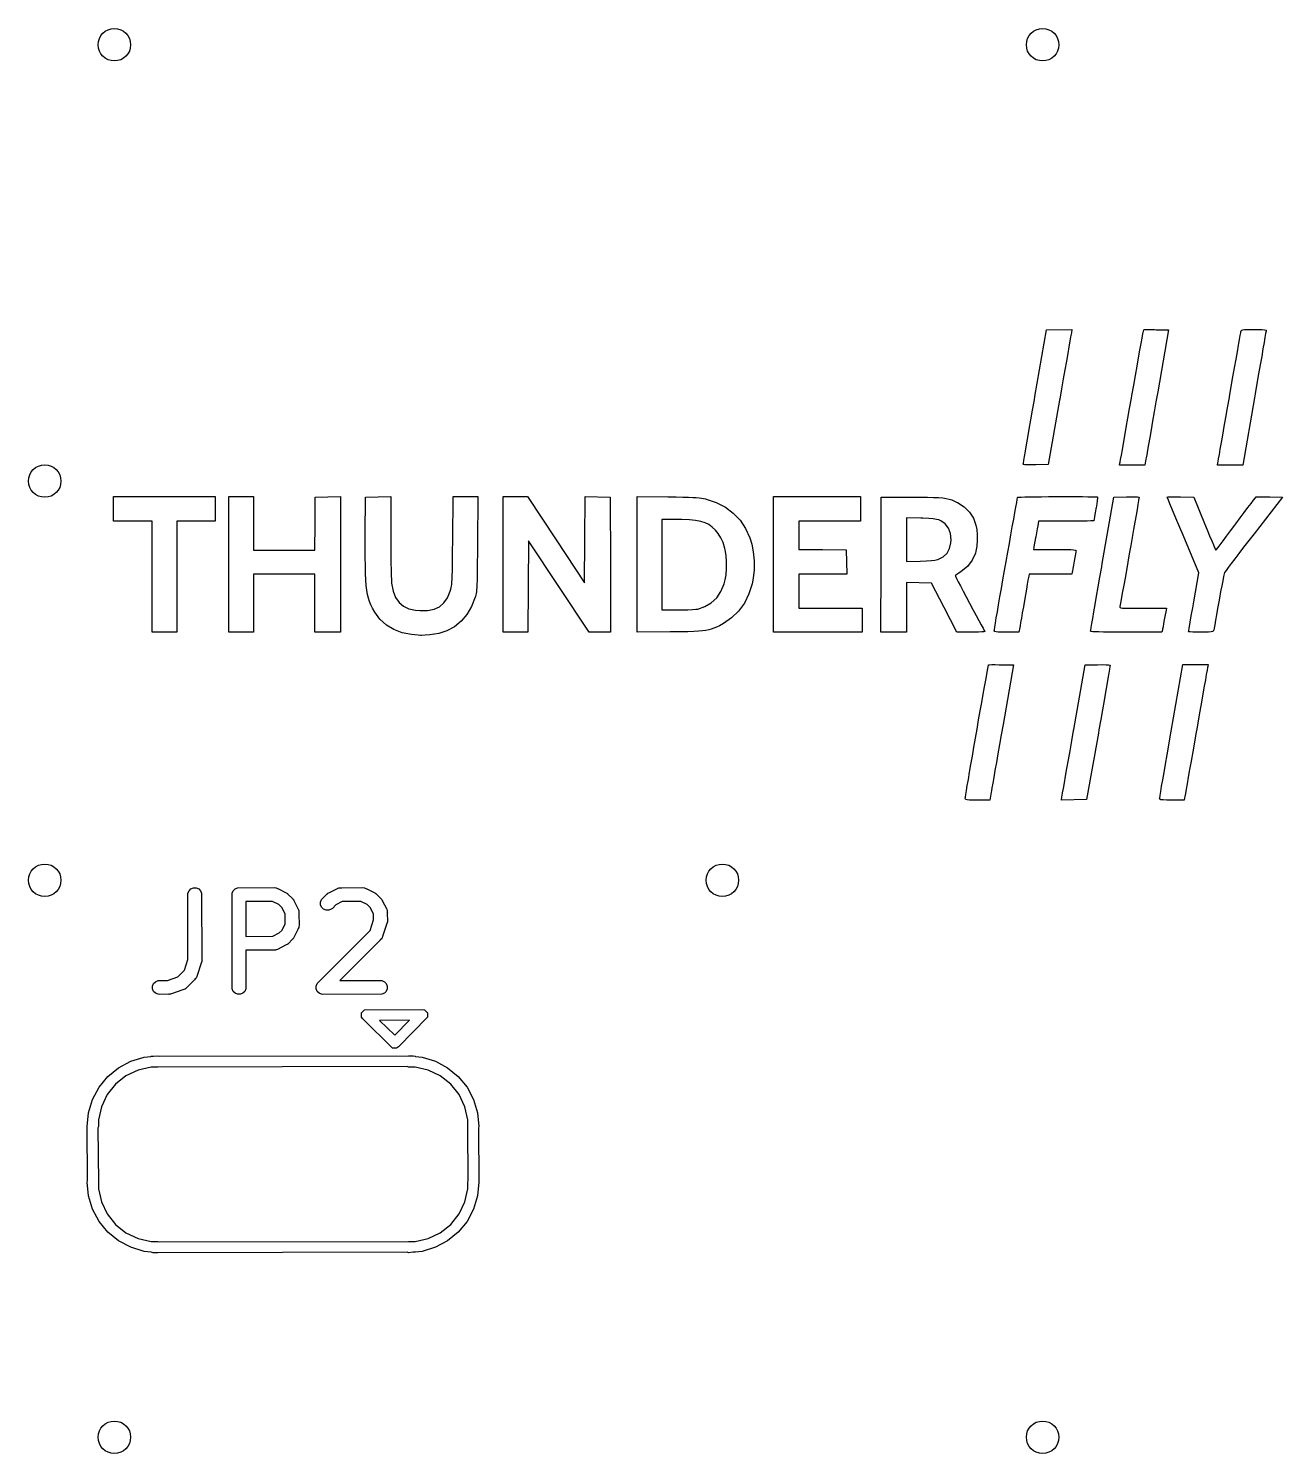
# Model space of a CAD drawing. Extents: x 4.85 to 5.92, y -4.25 to -3.64.
# Drawn here: x 4.852 to 5.384, y -4.247 to -3.643 of the extents above; entities that cross this region are included whole.
import ezdxf

# ---------------------------------------------------------------- set-up
doc = ezdxf.new("R2010")
doc.units = 0
doc.header["$MEASUREMENT"] = 0
doc.layers.add('BLACK', color=7, linetype='CONTINUOUS')

msp = doc.modelspace()

# ---------------------------------------------------------------- linework, layer by layer
at = {"layer": 'BLACK', "linetype": 'CONTINUOUS'}
for p, q in [((5.27887, -3.7986), (5.28384, -3.7704)), ((5.28384, -3.7704), (5.29456, -3.7702)), ((5.29456, -3.7702), (5.29433, -3.77156)), ((5.32465, -3.77208), (5.32488, -3.77089)), ((5.32488, -3.77089), (5.32499, -3.77035)), ((5.32499, -3.77035), (5.325, -3.77032)), ((5.325, -3.77032), (5.32538, -3.77028)), ((5.32538, -3.77028), (5.32636, -3.77026)), ((5.32636, -3.77026), (5.3278, -3.77026)), ((5.3278, -3.77026), (5.32956, -3.77028)), ((5.32956, -3.77028), (5.33035, -3.7703)), ((5.33035, -3.7703), (5.33557, -3.7704)), ((5.33557, -3.7704), (5.33096, -3.79661)), ((5.36627, -3.77103), (5.36636, -3.77071)), ((5.36636, -3.77071), (5.36656, -3.77049)), ((5.36656, -3.77049), (5.36698, -3.77035)), ((5.36698, -3.77035), (5.36773, -3.77027)), ((5.36773, -3.77027), (5.36892, -3.77023)), ((5.36892, -3.77023), (5.37067, -3.77022)), ((5.37067, -3.77022), (5.37169, -3.77022)), ((5.37169, -3.77022), (5.37354, -3.77023)), ((5.37354, -3.77023), (5.37511, -3.77028)), ((5.37511, -3.77028), (5.37626, -3.77036)), ((5.37626, -3.77036), (5.37688, -3.77045)), ((5.37688, -3.77088), (5.37671, -3.77193)), ((5.37688, -3.77045), (5.37694, -3.77049)), ((5.37694, -3.77049), (5.37688, -3.77088)), ((5.29369, -3.77517), (5.29328, -3.77753)), ((5.29401, -3.77336), (5.29369, -3.77517)), ((5.29423, -3.77213), (5.29401, -3.77336)), ((5.29433, -3.77156), (5.29423, -3.77213)), ((5.32341, -3.77897), (5.32391, -3.77618)), ((5.32391, -3.77618), (5.32433, -3.77386)), ((5.32433, -3.77386), (5.32465, -3.77208)), ((5.36473, -3.77962), (5.36523, -3.77683)), ((5.36523, -3.77683), (5.36564, -3.77452)), ((5.36564, -3.77452), (5.36595, -3.77275)), ((5.36595, -3.77275), (5.36616, -3.77157)), ((5.36616, -3.77157), (5.36626, -3.77104)), ((5.36626, -3.77104), (5.36627, -3.77103)), ((5.37605, -3.77578), (5.37559, -3.77848)), ((5.37643, -3.77358), (5.37605, -3.77578)), ((5.37671, -3.77193), (5.37643, -3.77358)), ((5.29278, -3.78037), (5.29221, -3.78362)), ((5.29328, -3.77753), (5.29278, -3.78037)), ((5.32219, -3.78579), (5.32283, -3.78219)), ((5.32283, -3.78219), (5.32341, -3.77897)), ((5.36354, -3.78641), (5.36417, -3.78284)), ((5.36417, -3.78284), (5.36473, -3.77962)), ((5.37504, -3.78162), (5.37443, -3.78515)), ((5.37559, -3.77848), (5.37504, -3.78162)), ((5.29157, -3.78725), (5.29088, -3.79117)), ((5.29221, -3.78362), (5.29157, -3.78725)), ((5.3215, -3.7897), (5.32219, -3.78579)), ((5.36286, -3.7903), (5.36354, -3.78641)), ((5.37376, -3.78901), (5.37304, -3.79316)), ((5.37443, -3.78515), (5.37376, -3.78901)), ((5.29088, -3.79117), (5.29015, -3.79535)), ((5.32, -3.79826), (5.32077, -3.79387)), ((5.32077, -3.79387), (5.3215, -3.7897)), ((5.36138, -3.79878), (5.36213, -3.79444)), ((5.36213, -3.79444), (5.36286, -3.7903)), ((5.37304, -3.79316), (5.37227, -3.79753)), ((5.27785, -3.80441), (5.27862, -3.80004)), ((5.27862, -3.80004), (5.27887, -3.7986)), ((5.28929, -3.80022), (5.28449, -3.82752)), ((5.28938, -3.79971), (5.28929, -3.80022)), ((5.29015, -3.79535), (5.28938, -3.79971)), ((5.31904, -3.80367), (5.31981, -3.79931)), ((5.31981, -3.79931), (5.32, -3.79826)), ((5.3302, -3.80094), (5.32947, -3.80511)), ((5.33096, -3.79661), (5.3302, -3.80094)), ((5.36057, -3.80338), (5.36133, -3.79905)), ((5.36133, -3.79905), (5.36138, -3.79878)), ((5.37198, -3.79923), (5.36699, -3.8277)), ((5.37227, -3.79753), (5.37198, -3.79923)), ((5.27712, -3.80855), (5.27785, -3.80441)), ((5.31831, -3.80783), (5.31904, -3.80367)), ((5.32947, -3.80511), (5.32877, -3.80906)), ((5.35985, -3.80752), (5.36057, -3.80338)), ((5.27583, -3.81597), (5.27645, -3.81243)), ((5.27645, -3.81243), (5.27712, -3.80855)), ((5.31699, -3.8153), (5.31763, -3.81172)), ((5.31763, -3.81172), (5.31831, -3.80783)), ((5.32813, -3.81272), (5.32754, -3.81605)), ((5.32877, -3.80906), (5.32813, -3.81272)), ((5.35854, -3.81498), (5.35917, -3.8114)), ((5.35917, -3.8114), (5.35985, -3.80752)), ((5.27481, -3.82185), (5.27528, -3.81913)), ((5.27528, -3.81913), (5.27583, -3.81597)), ((5.31594, -3.82126), (5.31643, -3.8185)), ((5.31643, -3.8185), (5.31699, -3.8153)), ((5.32703, -3.81897), (5.3266, -3.82141)), ((5.32754, -3.81605), (5.32703, -3.81897)), ((5.35749, -3.82097), (5.35798, -3.81819)), ((5.35798, -3.81819), (5.35854, -3.81498)), ((5.27414, -3.82576), (5.27442, -3.82408)), ((5.27442, -3.82408), (5.27481, -3.82185)), ((5.31501, -3.82641), (5.31522, -3.82528)), ((5.31522, -3.82528), (5.31553, -3.82354)), ((5.31553, -3.82354), (5.31594, -3.82126)), ((5.32593, -3.82526), (5.32552, -3.8277)), ((5.32604, -3.82465), (5.32593, -3.82526)), ((5.32627, -3.82333), (5.32604, -3.82465)), ((5.3266, -3.82141), (5.32627, -3.82333)), ((5.35656, -3.8262), (5.35677, -3.82503)), ((5.35677, -3.82503), (5.35708, -3.82327)), ((5.35708, -3.82327), (5.35749, -3.82097)), ((5.2739, -3.82726), (5.27396, -3.82684)), ((5.27403, -3.82743), (5.2739, -3.82726)), ((5.27396, -3.82684), (5.27414, -3.82576)), ((5.27454, -3.82756), (5.27403, -3.82743)), ((5.27551, -3.82763), (5.27454, -3.82756)), ((5.27703, -3.82765), (5.27551, -3.82763)), ((5.27919, -3.82762), (5.27703, -3.82765)), ((5.28449, -3.82752), (5.27919, -3.82762)), ((5.31472, -3.8277), (5.31492, -3.82689)), ((5.32552, -3.8277), (5.31472, -3.8277)), ((5.31492, -3.82689), (5.31501, -3.82641)), ((5.35626, -3.8277), (5.35646, -3.82671)), ((5.36699, -3.8277), (5.35626, -3.8277)), ((5.35646, -3.82671), (5.35656, -3.8262)), ((4.88813, -3.85156), (4.88813, -3.84108)), ((4.88813, -3.84108), (4.93115, -3.84108)), ((4.93115, -3.84108), (4.93115, -3.85156)), ((4.93694, -3.89856), (4.93694, -3.84108)), ((4.93694, -3.84108), (4.94742, -3.84108)), ((4.94742, -3.84108), (4.94742, -3.86385)), ((4.97354, -3.85256), (4.97363, -3.84126)), ((4.97363, -3.84126), (4.97896, -3.84116)), ((4.97896, -3.84116), (4.9843, -3.84106)), ((4.9843, -3.84106), (4.9843, -3.89856)), ((4.99486, -3.85735), (4.99496, -3.84126)), ((4.99496, -3.84126), (5.00029, -3.84116)), ((5.00029, -3.84116), (5.00563, -3.84106)), ((5.00563, -3.84106), (5.00563, -3.85803)), ((5.03193, -3.85943), (5.03208, -3.84108)), ((5.03208, -3.84108), (5.04254, -3.84108)), ((5.04254, -3.84108), (5.04242, -3.86105)), ((5.05335, -3.89856), (5.05335, -3.84108)), ((5.05335, -3.84108), (5.0585, -3.84108)), ((5.0585, -3.84108), (5.06365, -3.84108)), ((5.06365, -3.84108), (5.07576, -3.85939)), ((5.08797, -3.85938), (5.08806, -3.84106)), ((5.08806, -3.84106), (5.09872, -3.84126)), ((5.09872, -3.84126), (5.09881, -3.86991)), ((5.11011, -3.88916), (5.11011, -3.84099)), ((5.11011, -3.84099), (5.12322, -3.84118)), ((5.12322, -3.84118), (5.12671, -3.84123)), ((5.12671, -3.84123), (5.12958, -3.84128)), ((5.12958, -3.84128), (5.13189, -3.84134)), ((5.13189, -3.84134), (5.13375, -3.8414)), ((5.13375, -3.8414), (5.13523, -3.84149)), ((5.13523, -3.84149), (5.13642, -3.84159)), ((5.13642, -3.84159), (5.13742, -3.84172)), ((5.13742, -3.84172), (5.13831, -3.84188)), ((5.13831, -3.84188), (5.13917, -3.84208)), ((5.13917, -3.84208), (5.13939, -3.84214)), ((5.13939, -3.84214), (5.14371, -3.84357)), ((5.16796, -3.89856), (5.16796, -3.84108)), ((5.16796, -3.84108), (5.20483, -3.84108)), ((5.20483, -3.84108), (5.20483, -3.85156)), ((5.2136, -3.86864), (5.21369, -3.84126)), ((5.21369, -3.84126), (5.22634, -3.84129)), ((5.22634, -3.84129), (5.23013, -3.8413)), ((5.23013, -3.8413), (5.23328, -3.84134)), ((5.23328, -3.84134), (5.23588, -3.8414)), ((5.23588, -3.8414), (5.23801, -3.84151)), ((5.23801, -3.84151), (5.23977, -3.84166)), ((5.23977, -3.84166), (5.24123, -3.84187)), ((5.24123, -3.84187), (5.24248, -3.84215)), ((5.24248, -3.84215), (5.24361, -3.84251)), ((5.24361, -3.84251), (5.2447, -3.84296)), ((5.2447, -3.84296), (5.24584, -3.84351)), ((5.24584, -3.84351), (5.24596, -3.84356)), ((5.27114, -3.8436), (5.27139, -3.84224)), ((5.27139, -3.84224), (5.27154, -3.8415)), ((5.27154, -3.8415), (5.27158, -3.84137)), ((5.27158, -3.84137), (5.27196, -3.84132)), ((5.27196, -3.84132), (5.27298, -3.84127)), ((5.27298, -3.84127), (5.27455, -3.84122)), ((5.27455, -3.84122), (5.27657, -3.84118)), ((5.27657, -3.84118), (5.27898, -3.84115)), ((5.27898, -3.84115), (5.28167, -3.84112)), ((5.28167, -3.84112), (5.28456, -3.8411)), ((5.28456, -3.8411), (5.28757, -3.84109)), ((5.28757, -3.84109), (5.2906, -3.84108)), ((5.2906, -3.84108), (5.29357, -3.84108)), ((5.29357, -3.84108), (5.2964, -3.84108)), ((5.2964, -3.84108), (5.29899, -3.8411)), ((5.29899, -3.8411), (5.30126, -3.84112)), ((5.30126, -3.84112), (5.30311, -3.84115)), ((5.30311, -3.84115), (5.30448, -3.84119)), ((5.30448, -3.84119), (5.30526, -3.84124)), ((5.30531, -3.84266), (5.30511, -3.84408)), ((5.30526, -3.84124), (5.30541, -3.84127)), ((5.30542, -3.84168), (5.30531, -3.84266)), ((5.30541, -3.84127), (5.30542, -3.84168)), ((5.30744, -3.86946), (5.3124, -3.84126)), ((5.3124, -3.84126), (5.31773, -3.84116)), ((5.31773, -3.84116), (5.3196, -3.84114)), ((5.3196, -3.84114), (5.32118, -3.84115)), ((5.32118, -3.84115), (5.32235, -3.84119)), ((5.32235, -3.84119), (5.32298, -3.84125)), ((5.32282, -3.84275), (5.32254, -3.84437)), ((5.32299, -3.8417), (5.32282, -3.84275)), ((5.32298, -3.84125), (5.32305, -3.84129)), ((5.32305, -3.84129), (5.32299, -3.8417)), ((5.33498, -3.84126), (5.33532, -3.8412)), ((5.33513, -3.84164), (5.33498, -3.84126)), ((5.33498, -3.84126), (5.33498, -3.84126)), ((5.33552, -3.84262), (5.33513, -3.84164)), ((5.33532, -3.8412), (5.33627, -3.84116)), ((5.33614, -3.84413), (5.33552, -3.84262)), ((5.33627, -3.84116), (5.33769, -3.84114)), ((5.33769, -3.84114), (5.33946, -3.84114)), ((5.33946, -3.84114), (5.34063, -3.84116)), ((5.34063, -3.84116), (5.34628, -3.84126)), ((5.34628, -3.84126), (5.35084, -3.85255)), ((5.37056, -3.84396), (5.37162, -3.84258)), ((5.37162, -3.84258), (5.37237, -3.84165)), ((5.38387, -3.84126), (5.37183, -3.8568)), ((5.37237, -3.84165), (5.37274, -3.84122)), ((5.37274, -3.84122), (5.37277, -3.84121)), ((5.37277, -3.84121), (5.37325, -3.84116)), ((5.37325, -3.84116), (5.37432, -3.84113)), ((5.37432, -3.84113), (5.37583, -3.84113)), ((5.37583, -3.84113), (5.37766, -3.84114)), ((5.37766, -3.84114), (5.37851, -3.84116)), ((5.37851, -3.84116), (5.38387, -3.84126)), ((5.14371, -3.84357), (5.14756, -3.84555)), ((5.14756, -3.84555), (5.15094, -3.84806)), ((5.15094, -3.84806), (5.15381, -3.85107)), ((5.24596, -3.84356), (5.24882, -3.84538)), ((5.24882, -3.84538), (5.2511, -3.84762)), ((5.2511, -3.84762), (5.2528, -3.85029)), ((5.26985, -3.85069), (5.27035, -3.84789)), ((5.27035, -3.84789), (5.27078, -3.84551)), ((5.27078, -3.84551), (5.27114, -3.8436)), ((5.30417, -3.84954), (5.30398, -3.85066)), ((5.30443, -3.84802), (5.30417, -3.84954)), ((5.30475, -3.84624), (5.30443, -3.84802)), ((5.30483, -3.84579), (5.30475, -3.84624)), ((5.30511, -3.84408), (5.30483, -3.84579)), ((5.32174, -3.849), (5.32124, -3.85188)), ((5.32218, -3.84648), (5.32174, -3.849)), ((5.32254, -3.84437), (5.32218, -3.84648)), ((5.33696, -3.84611), (5.33614, -3.84413)), ((5.33795, -3.84849), (5.33696, -3.84611)), ((5.33909, -3.85121), (5.33795, -3.84849)), ((5.36593, -3.85009), (5.36767, -3.84777)), ((5.36767, -3.84777), (5.36922, -3.84571)), ((5.36922, -3.84571), (5.37056, -3.84396)), ((4.9044, -3.85156), (4.88813, -3.85156)), ((4.9044, -3.89856), (4.9044, -3.85156)), ((4.93115, -3.85156), (4.91488, -3.85156)), ((4.91488, -3.85156), (4.91488, -3.89856)), ((4.97344, -3.86385), (4.97354, -3.85256)), ((5.12755, -3.85084), (5.12059, -3.85084)), ((5.12059, -3.85084), (5.12059, -3.88916)), ((5.12909, -3.85085), (5.12755, -3.85084)), ((5.13229, -3.85095), (5.12909, -3.85085)), ((5.13493, -3.85118), (5.13229, -3.85095)), ((5.13711, -3.85157), (5.13493, -3.85118)), ((5.13894, -3.85215), (5.13711, -3.85157)), ((5.14052, -3.85296), (5.13894, -3.85215)), ((5.14195, -3.85402), (5.14052, -3.85296)), ((5.14335, -3.85537), (5.14195, -3.85402)), ((5.14454, -3.85674), (5.14335, -3.85537)), ((5.15381, -3.85107), (5.15616, -3.85456)), ((5.15616, -3.85456), (5.15795, -3.85852)), ((5.20483, -3.85156), (5.1788, -3.85156)), ((5.1788, -3.85156), (5.1788, -3.86348)), ((5.23041, -3.85021), (5.22435, -3.85002)), ((5.22435, -3.85002), (5.22435, -3.86864)), ((5.23135, -3.85024), (5.23041, -3.85021)), ((5.23383, -3.85035), (5.23135, -3.85024)), ((5.23572, -3.85051), (5.23383, -3.85035)), ((5.2371, -3.85072), (5.23572, -3.85051)), ((5.23809, -3.85099), (5.2371, -3.85072)), ((5.23892, -3.85135), (5.23809, -3.85099)), ((5.24082, -3.85265), (5.23892, -3.85135)), ((5.24219, -3.85443), (5.24082, -3.85265)), ((5.24301, -3.85668), (5.24219, -3.85443)), ((5.2528, -3.85029), (5.25386, -3.85313)), ((5.25386, -3.85313), (5.25419, -3.85502)), ((5.25419, -3.85502), (5.25436, -3.85731)), ((5.26867, -3.85726), (5.26928, -3.85383)), ((5.26928, -3.85383), (5.26985, -3.85069)), ((5.27983, -3.85472), (5.27952, -3.85639)), ((5.28007, -3.85346), (5.27983, -3.85472)), ((5.28044, -3.85156), (5.28007, -3.85346)), ((5.29217, -3.85156), (5.28044, -3.85156)), ((5.29394, -3.85156), (5.29217, -3.85156)), ((5.29662, -3.85154), (5.29394, -3.85156)), ((5.29901, -3.85151), (5.29662, -3.85154)), ((5.30102, -3.85147), (5.29901, -3.85151)), ((5.30256, -3.85142), (5.30102, -3.85147)), ((5.30355, -3.85136), (5.30256, -3.85142)), ((5.30389, -3.85129), (5.30355, -3.85136)), ((5.3039, -3.85125), (5.30389, -3.85129)), ((5.30398, -3.85066), (5.3039, -3.85125)), ((5.32069, -3.85503), (5.3201, -3.85838)), ((5.32124, -3.85188), (5.32069, -3.85503)), ((5.34034, -3.8542), (5.33909, -3.85121)), ((5.34168, -3.8574), (5.34034, -3.8542)), ((5.35084, -3.85255), (5.35193, -3.85522)), ((5.35193, -3.85522), (5.35294, -3.85767)), ((5.36017, -3.85786), (5.36184, -3.8556)), ((5.36184, -3.8556), (5.36367, -3.85315)), ((5.36367, -3.85315), (5.36408, -3.85259)), ((5.36408, -3.85259), (5.36593, -3.85009)), ((4.99483, -3.86245), (4.99486, -3.85749)), ((4.99486, -3.85749), (4.99486, -3.85735)), ((5.00563, -3.85803), (5.00564, -3.86211)), ((5.03189, -3.86414), (5.03193, -3.86008)), ((5.03193, -3.86008), (5.03193, -3.85943)), ((5.04242, -3.86105), (5.04239, -3.86536)), ((5.06401, -3.85978), (5.06392, -3.87917)), ((5.07694, -3.87917), (5.06401, -3.85978)), ((5.07576, -3.85939), (5.08788, -3.8777)), ((5.08788, -3.8777), (5.08797, -3.85938)), ((5.14571, -3.85852), (5.14454, -3.85674)), ((5.14662, -3.86053), (5.14571, -3.85852)), ((5.14737, -3.86304), (5.14662, -3.86053)), ((5.15795, -3.85852), (5.15878, -3.86119)), ((5.15878, -3.86119), (5.15943, -3.86455)), ((5.24269, -3.86309), (5.24322, -3.86069)), ((5.24328, -3.85937), (5.24301, -3.85668)), ((5.24322, -3.86069), (5.24328, -3.85937)), ((5.25435, -3.85976), (5.25418, -3.86213)), ((5.25436, -3.85731), (5.25435, -3.85976)), ((5.26735, -3.8647), (5.26802, -3.8609)), ((5.26802, -3.8609), (5.26867, -3.85726)), ((5.27861, -3.86151), (5.27843, -3.86246)), ((5.27885, -3.86016), (5.27861, -3.86151)), ((5.27913, -3.85861), (5.27885, -3.86016)), ((5.27921, -3.85815), (5.27913, -3.85861)), ((5.27952, -3.85639), (5.27921, -3.85815)), ((5.3201, -3.85838), (5.31949, -3.86186)), ((5.34837, -3.87334), (5.34168, -3.8574)), ((5.35294, -3.85767), (5.35383, -3.85982)), ((5.35383, -3.85982), (5.35457, -3.86158)), ((5.35457, -3.86158), (5.35514, -3.86289)), ((5.35647, -3.86275), (5.35743, -3.86149)), ((5.35743, -3.86149), (5.35868, -3.85984)), ((5.35868, -3.85984), (5.36017, -3.85786)), ((5.36955, -3.85976), (5.36739, -3.86256)), ((5.37183, -3.8568), (5.36955, -3.85976)), ((4.94742, -3.86385), (4.97344, -3.86385)), ((4.99484, -3.86676), (4.99483, -3.86245)), ((4.99488, -3.87048), (4.99484, -3.86676)), ((5.00564, -3.86211), (5.00566, -3.86587)), ((5.00566, -3.86587), (5.0057, -3.86925)), ((5.03182, -3.8704), (5.03186, -3.86756)), ((5.03186, -3.86756), (5.03189, -3.86414)), ((5.04239, -3.86536), (5.04236, -3.86902)), ((5.14751, -3.86366), (5.14737, -3.86304)), ((5.14787, -3.86604), (5.14751, -3.86366)), ((5.14805, -3.86877), (5.14787, -3.86604)), ((5.15943, -3.86455), (5.15975, -3.86827)), ((5.1788, -3.86348), (5.18883, -3.86358)), ((5.18883, -3.86358), (5.19887, -3.86367)), ((5.19887, -3.86367), (5.19907, -3.87398)), ((5.23751, -3.86776), (5.23771, -3.86769)), ((5.23771, -3.86769), (5.23996, -3.86656)), ((5.23996, -3.86656), (5.24161, -3.86503)), ((5.24161, -3.86503), (5.24269, -3.86309)), ((5.25361, -3.86501), (5.25222, -3.86805)), ((5.25385, -3.86416), (5.25361, -3.86501)), ((5.25418, -3.86213), (5.25385, -3.86416)), ((5.26666, -3.86858), (5.26735, -3.8647)), ((5.27839, -3.86268), (5.27821, -3.86349)), ((5.27821, -3.86349), (5.28725, -3.86349)), ((5.27843, -3.86246), (5.27839, -3.86268)), ((5.28725, -3.86349), (5.29018, -3.8635)), ((5.29018, -3.8635), (5.29245, -3.86353)), ((5.29245, -3.86353), (5.29413, -3.86357)), ((5.29413, -3.86357), (5.29528, -3.86365)), ((5.29528, -3.86365), (5.29597, -3.86375)), ((5.29583, -3.86688), (5.29555, -3.86849)), ((5.29607, -3.86548), (5.29583, -3.86688)), ((5.29597, -3.86375), (5.29627, -3.86388)), ((5.29624, -3.86444), (5.29607, -3.86548)), ((5.2963, -3.86394), (5.29624, -3.86444)), ((5.29627, -3.86388), (5.2963, -3.86394)), ((5.31887, -3.8654), (5.31825, -3.86892)), ((5.31949, -3.86186), (5.31887, -3.8654)), ((5.35514, -3.86289), (5.35549, -3.86366)), ((5.35549, -3.86366), (5.35559, -3.86383)), ((5.35559, -3.86383), (5.35584, -3.86355)), ((5.35584, -3.86355), (5.35647, -3.86275)), ((5.36361, -3.86749), (5.36208, -3.86951)), ((5.3654, -3.86516), (5.36361, -3.86749)), ((5.36739, -3.86256), (5.3654, -3.86516)), ((4.99496, -3.87367), (4.99488, -3.87048)), ((4.99509, -3.87641), (4.99496, -3.87367)), ((5.0057, -3.86925), (5.00576, -3.87218)), ((5.00576, -3.87218), (5.00583, -3.8746)), ((5.03172, -3.8746), (5.03178, -3.87272)), ((5.03178, -3.87272), (5.03182, -3.8704)), ((5.04233, -3.87207), (5.0423, -3.8746)), ((5.04236, -3.86902), (5.04233, -3.87207)), ((5.09881, -3.86991), (5.09891, -3.89856)), ((5.14788, -3.87424), (5.14805, -3.87159)), ((5.14805, -3.87159), (5.14805, -3.86877)), ((5.15974, -3.87207), (5.15941, -3.8757)), ((5.15975, -3.86827), (5.15974, -3.87207)), ((5.2135, -3.89856), (5.2136, -3.86991)), ((5.2136, -3.86991), (5.2136, -3.86864)), ((5.22435, -3.86864), (5.23023, -3.86847)), ((5.23023, -3.86847), (5.23289, -3.86836)), ((5.23289, -3.86836), (5.23493, -3.86821)), ((5.23493, -3.86821), (5.23644, -3.86802)), ((5.23644, -3.86802), (5.23751, -3.86776)), ((5.24659, -3.87359), (5.24571, -3.87413)), ((5.24765, -3.8729), (5.24659, -3.87359)), ((5.25023, -3.87068), (5.24765, -3.8729)), ((5.25222, -3.86805), (5.25023, -3.87068)), ((5.2653, -3.87632), (5.26598, -3.87247)), ((5.26598, -3.87247), (5.26666, -3.86858)), ((5.29466, -3.87316), (5.29448, -3.87398)), ((5.29474, -3.87277), (5.29466, -3.87316)), ((5.29497, -3.8716), (5.29474, -3.87277)), ((5.29525, -3.87012), (5.29497, -3.8716)), ((5.29555, -3.86849), (5.29525, -3.87012)), ((5.30641, -3.87527), (5.30718, -3.8709)), ((5.30718, -3.8709), (5.30744, -3.86946)), ((5.31765, -3.87235), (5.31707, -3.87561)), ((5.31825, -3.86892), (5.31765, -3.87235)), ((5.3462, -3.88573), (5.34837, -3.87334)), ((5.35931, -3.87325), (5.35914, -3.87382)), ((5.35942, -3.87309), (5.35931, -3.87325)), ((5.35994, -3.87236), (5.35942, -3.87309)), ((5.36084, -3.87115), (5.35994, -3.87236)), ((5.36208, -3.86951), (5.36084, -3.87115)), ((4.97345, -3.87398), (4.94742, -3.87398)), ((4.94742, -3.87398), (4.94742, -3.89856)), ((4.97345, -3.89856), (4.97345, -3.87398)), ((4.99528, -3.87876), (4.99509, -3.87641)), ((4.99552, -3.88078), (4.99528, -3.87876)), ((5.00583, -3.8746), (5.00591, -3.87644)), ((5.00591, -3.87644), (5.00599, -3.87764)), ((5.00599, -3.87764), (5.00602, -3.87781)), ((5.00602, -3.87781), (5.00669, -3.88114)), ((5.03109, -3.8803), (5.03124, -3.87968)), ((5.03124, -3.87968), (5.03138, -3.87902)), ((5.03138, -3.87902), (5.03149, -3.87825)), ((5.03149, -3.87825), (5.03158, -3.8773)), ((5.03158, -3.8773), (5.03166, -3.87611)), ((5.03166, -3.87611), (5.03172, -3.8746)), ((5.04215, -3.87964), (5.04208, -3.88068)), ((5.04221, -3.87832), (5.04215, -3.87964)), ((5.04226, -3.87666), (5.04221, -3.87832)), ((5.0423, -3.8746), (5.04226, -3.87666)), ((5.06392, -3.87917), (5.06383, -3.89856)), ((5.08986, -3.89856), (5.07694, -3.87917)), ((5.14572, -3.88129), (5.14707, -3.87809)), ((5.14707, -3.87809), (5.14752, -3.87644)), ((5.14752, -3.87644), (5.14788, -3.87424)), ((5.15896, -3.87812), (5.15759, -3.88236)), ((5.15941, -3.8757), (5.15896, -3.87812)), ((5.19907, -3.87398), (5.1788, -3.87398)), ((5.1788, -3.87398), (5.1788, -3.88844)), ((5.23497, -3.87777), (5.22435, -3.87757)), ((5.22435, -3.87757), (5.22435, -3.89856)), ((5.24036, -3.88817), (5.23497, -3.87777)), ((5.24512, -3.87449), (5.24501, -3.87456)), ((5.24501, -3.87456), (5.24515, -3.87489)), ((5.24571, -3.87413), (5.24512, -3.87449)), ((5.24515, -3.87489), (5.24559, -3.87578)), ((5.24559, -3.87578), (5.2463, -3.87717)), ((5.2463, -3.87717), (5.24725, -3.87898)), ((5.24725, -3.87898), (5.24839, -3.88114)), ((5.26465, -3.88006), (5.2653, -3.87632)), ((5.27563, -3.87821), (5.27526, -3.8803)), ((5.27592, -3.87653), (5.27563, -3.87821)), ((5.27614, -3.87535), (5.27592, -3.87653)), ((5.27624, -3.87479), (5.27614, -3.87535)), ((5.27643, -3.87398), (5.27624, -3.87479)), ((5.29448, -3.87398), (5.27643, -3.87398)), ((5.30501, -3.88329), (5.30569, -3.87941)), ((5.30569, -3.87941), (5.30641, -3.87527)), ((5.31653, -3.87864), (5.31605, -3.88136)), ((5.31707, -3.87561), (5.31653, -3.87864)), ((5.35808, -3.87888), (5.35761, -3.88137)), ((5.3585, -3.87673), (5.35808, -3.87888)), ((5.35886, -3.87501), (5.3585, -3.87673)), ((5.35914, -3.87382), (5.35886, -3.87501)), ((4.99583, -3.88254), (4.99552, -3.88078)), ((4.99622, -3.88411), (4.99583, -3.88254)), ((4.99668, -3.88556), (4.99622, -3.88411)), ((4.99723, -3.88694), (4.99668, -3.88556)), ((5.00669, -3.88114), (5.00772, -3.88386)), ((5.00772, -3.88386), (5.00915, -3.886)), ((5.0282, -3.88615), (5.02969, -3.88396)), ((5.02969, -3.88396), (5.03083, -3.88117)), ((5.03083, -3.88117), (5.03109, -3.8803)), ((5.04147, -3.88373), (5.03995, -3.88767)), ((5.04157, -3.88338), (5.04147, -3.88373)), ((5.04173, -3.8828), (5.04157, -3.88338)), ((5.04187, -3.88219), (5.04173, -3.8828)), ((5.04198, -3.88151), (5.04187, -3.88219)), ((5.04208, -3.88068), (5.04198, -3.88151)), ((5.14162, -3.88615), (5.14389, -3.88399)), ((5.14389, -3.88399), (5.14572, -3.88129)), ((5.15759, -3.88236), (5.15566, -3.8862)), ((5.24839, -3.88114), (5.24969, -3.88358)), ((5.24969, -3.88358), (5.25112, -3.88623)), ((5.26345, -3.88693), (5.26403, -3.88362)), ((5.26403, -3.88362), (5.26465, -3.88006)), ((5.27442, -3.88518), (5.27396, -3.88784)), ((5.27485, -3.88268), (5.27442, -3.88518)), ((5.27526, -3.8803), (5.27485, -3.88268)), ((5.30439, -3.88683), (5.30501, -3.88329)), ((5.31529, -3.88558), (5.31505, -3.88693)), ((5.31563, -3.88369), (5.31529, -3.88558)), ((5.31605, -3.88136), (5.31563, -3.88369)), ((5.34577, -3.88818), (5.3462, -3.88573)), ((5.35683, -3.88573), (5.35634, -3.88855)), ((5.35711, -3.88412), (5.35683, -3.88573)), ((5.35761, -3.88137), (5.35711, -3.88412)), ((4.99787, -3.88833), (4.99723, -3.88694)), ((4.99883, -3.89008), (4.99787, -3.88833)), ((5.00107, -3.89305), (4.99883, -3.89008)), ((5.00915, -3.886), (5.01101, -3.88759)), ((5.01101, -3.88759), (5.01333, -3.88868)), ((5.01333, -3.88868), (5.01616, -3.8893)), ((5.01616, -3.8893), (5.01796, -3.88945)), ((5.01796, -3.88945), (5.02126, -3.88938)), ((5.02126, -3.88938), (5.02403, -3.88882)), ((5.02403, -3.88882), (5.02633, -3.88776)), ((5.02633, -3.88776), (5.0282, -3.88615)), ((5.03797, -3.89109), (5.03554, -3.89397)), ((5.03995, -3.88767), (5.03797, -3.89109)), ((5.11011, -3.89861), (5.11011, -3.88916)), ((5.12059, -3.88916), (5.12726, -3.88916)), ((5.12726, -3.88916), (5.12954, -3.88914)), ((5.12954, -3.88914), (5.13171, -3.88908)), ((5.13171, -3.88908), (5.13361, -3.88898)), ((5.13361, -3.88898), (5.13508, -3.88887)), ((5.13508, -3.88887), (5.13585, -3.88875)), ((5.13585, -3.88875), (5.13893, -3.88775)), ((5.13893, -3.88775), (5.14162, -3.88615)), ((5.15319, -3.8896), (5.15023, -3.89252)), ((5.15566, -3.8862), (5.15319, -3.8896)), ((5.1788, -3.88844), (5.20555, -3.88844)), ((5.20555, -3.88844), (5.20555, -3.89856)), ((5.24575, -3.89856), (5.24036, -3.88817)), ((5.25112, -3.88623), (5.25116, -3.88631)), ((5.25116, -3.88631), (5.25259, -3.88898)), ((5.25259, -3.88898), (5.25392, -3.89145)), ((5.25392, -3.89145), (5.2551, -3.89365)), ((5.26248, -3.89256), (5.26293, -3.88993)), ((5.26293, -3.88993), (5.26345, -3.88693)), ((5.27352, -3.89036), (5.27313, -3.89262)), ((5.27396, -3.88784), (5.27352, -3.89036)), ((5.30337, -3.89271), (5.30384, -3.88999)), ((5.30384, -3.88999), (5.30439, -3.88683)), ((5.31488, -3.88781), (5.31486, -3.88799)), ((5.31486, -3.88799), (5.31499, -3.88814)), ((5.3149, -3.88768), (5.31488, -3.88781)), ((5.31505, -3.88693), (5.3149, -3.88768)), ((5.31499, -3.88814), (5.31534, -3.88825)), ((5.31534, -3.88825), (5.31599, -3.88833)), ((5.31599, -3.88833), (5.31701, -3.88838)), ((5.31701, -3.88838), (5.31849, -3.88841)), ((5.31849, -3.88841), (5.3205, -3.88843)), ((5.3205, -3.88843), (5.32312, -3.88844)), ((5.32312, -3.88844), (5.32466, -3.88844)), ((5.32466, -3.88844), (5.33464, -3.88844)), ((5.3341, -3.89118), (5.33383, -3.89267)), ((5.33432, -3.88997), (5.3341, -3.89118)), ((5.33446, -3.88925), (5.33432, -3.88997)), ((5.33464, -3.88844), (5.33446, -3.88925)), ((5.34487, -3.89331), (5.34529, -3.89089)), ((5.34529, -3.89089), (5.34577, -3.88818)), ((5.35588, -3.89117), (5.35547, -3.89348)), ((5.35634, -3.88855), (5.35588, -3.89117)), ((5.00379, -3.89553), (5.00107, -3.89305)), ((5.00697, -3.89746), (5.00379, -3.89553)), ((5.01056, -3.89884), (5.00697, -3.89746)), ((5.03269, -3.89629), (5.02943, -3.89803)), ((5.03554, -3.89397), (5.03269, -3.89629)), ((5.1393, -3.89788), (5.13789, -3.89807)), ((5.1405, -3.89764), (5.1393, -3.89788)), ((5.1416, -3.89732), (5.1405, -3.89764)), ((5.14267, -3.89691), (5.1416, -3.89732)), ((5.1438, -3.89642), (5.14267, -3.89691)), ((5.14507, -3.89582), (5.1438, -3.89642)), ((5.14681, -3.8949), (5.14507, -3.89582)), ((5.15023, -3.89252), (5.14681, -3.8949)), ((5.2551, -3.89365), (5.25609, -3.8955)), ((5.25609, -3.8955), (5.25686, -3.89693)), ((5.25686, -3.89693), (5.25736, -3.89788)), ((5.25736, -3.89788), (5.25755, -3.89826)), ((5.26159, -3.89798), (5.26165, -3.89752)), ((5.26165, -3.89752), (5.26183, -3.89642)), ((5.26183, -3.89642), (5.26211, -3.89474)), ((5.26211, -3.89474), (5.26248, -3.89256)), ((5.2724, -3.89666), (5.27203, -3.89856)), ((5.27254, -3.89592), (5.2724, -3.89666)), ((5.27279, -3.89452), (5.27254, -3.89592)), ((5.27313, -3.89262), (5.27279, -3.89452)), ((5.30246, -3.89811), (5.30252, -3.89769)), ((5.30252, -3.89769), (5.3027, -3.89661)), ((5.3027, -3.89661), (5.30299, -3.89493)), ((5.30299, -3.89493), (5.30337, -3.89271)), ((5.33296, -3.89757), (5.33276, -3.89856)), ((5.333, -3.89733), (5.33296, -3.89757)), ((5.33319, -3.89631), (5.333, -3.89733)), ((5.33344, -3.8949), (5.33319, -3.89631)), ((5.33372, -3.89332), (5.33344, -3.8949)), ((5.33383, -3.89267), (5.33372, -3.89332)), ((5.34408, -3.89794), (5.34425, -3.89692)), ((5.34425, -3.89692), (5.34452, -3.89534)), ((5.34452, -3.89534), (5.34487, -3.89331)), ((5.35464, -3.89793), (5.3545, -3.89818)), ((5.35469, -3.89772), (5.35464, -3.89793)), ((5.35486, -3.89685), (5.35469, -3.89772)), ((5.35512, -3.8954), (5.35486, -3.89685)), ((5.35547, -3.89348), (5.35512, -3.8954)), ((4.91488, -3.89856), (4.9044, -3.89856)), ((4.94742, -3.89856), (4.93694, -3.89856)), ((4.9843, -3.89856), (4.97345, -3.89856)), ((5.01451, -3.89962), (5.01056, -3.89884)), ((5.01584, -3.89976), (5.01451, -3.89962)), ((5.01726, -3.89989), (5.01584, -3.89976)), ((5.01829, -3.89996), (5.01726, -3.89989)), ((5.01876, -3.89996), (5.01829, -3.89996)), ((5.0203, -3.89987), (5.01876, -3.89996)), ((5.0222, -3.89967), (5.0203, -3.89987)), ((5.02418, -3.8994), (5.0222, -3.89967)), ((5.02599, -3.89908), (5.02418, -3.8994)), ((5.02737, -3.89876), (5.02599, -3.89908)), ((5.02943, -3.89803), (5.02737, -3.89876)), ((5.06383, -3.89856), (5.05335, -3.89856)), ((5.09891, -3.89856), (5.08986, -3.89856)), ((5.12412, -3.89847), (5.11011, -3.89861)), ((5.12498, -3.89846), (5.12412, -3.89847)), ((5.12863, -3.89842), (5.12498, -3.89846)), ((5.13167, -3.89837), (5.12863, -3.89842)), ((5.13416, -3.8983), (5.13167, -3.89837)), ((5.13621, -3.89821), (5.13416, -3.8983)), ((5.13789, -3.89807), (5.13621, -3.89821)), ((5.20555, -3.89856), (5.16796, -3.89856)), ((5.22435, -3.89856), (5.2135, -3.89856)), ((5.25171, -3.89856), (5.24575, -3.89856)), ((5.25318, -3.89855), (5.25171, -3.89856)), ((5.25495, -3.89851), (5.25318, -3.89855)), ((5.25635, -3.89845), (5.25495, -3.89851)), ((5.25725, -3.89836), (5.25635, -3.89845)), ((5.25756, -3.89826), (5.25725, -3.89836)), ((5.25755, -3.89826), (5.25756, -3.89826)), ((5.26163, -3.89814), (5.26159, -3.89798)), ((5.26185, -3.89832), (5.26163, -3.89814)), ((5.26237, -3.89845), (5.26185, -3.89832)), ((5.2633, -3.89852), (5.26237, -3.89845)), ((5.26475, -3.89855), (5.2633, -3.89852)), ((5.26681, -3.89856), (5.26475, -3.89855)), ((5.27203, -3.89856), (5.26681, -3.89856)), ((5.30249, -3.89816), (5.30246, -3.89811)), ((5.30277, -3.89827), (5.30249, -3.89816)), ((5.30341, -3.89836), (5.30277, -3.89827)), ((5.30445, -3.89843), (5.30341, -3.89836)), ((5.30596, -3.89848), (5.30445, -3.89843)), ((5.30797, -3.89852), (5.30596, -3.89848)), ((5.31054, -3.89854), (5.30797, -3.89852)), ((5.31374, -3.89856), (5.31054, -3.89854)), ((5.3176, -3.89856), (5.31374, -3.89856)), ((5.33276, -3.89856), (5.3176, -3.89856)), ((5.34402, -3.89834), (5.34408, -3.89794)), ((5.34408, -3.89837), (5.34402, -3.89834)), ((5.34468, -3.89845), (5.34408, -3.89837)), ((5.34583, -3.89851), (5.34468, -3.89845)), ((5.34739, -3.89855), (5.34583, -3.89851)), ((5.34924, -3.89856), (5.34739, -3.89855)), ((5.35097, -3.89856), (5.34924, -3.89856)), ((5.35252, -3.89853), (5.35097, -3.89856)), ((5.35355, -3.89846), (5.35252, -3.89853)), ((5.35418, -3.89835), (5.35355, -3.89846)), ((5.3545, -3.89818), (5.35418, -3.89835)), ((5.25841, -3.91659), (5.25876, -3.91467)), ((5.25876, -3.91467), (5.25902, -3.9133)), ((5.25902, -3.9133), (5.25917, -3.91253)), ((5.25917, -3.91253), (5.25921, -3.91239)), ((5.25921, -3.91239), (5.25959, -3.91236)), ((5.25959, -3.91236), (5.26057, -3.91234)), ((5.26057, -3.91234), (5.262, -3.91235)), ((5.262, -3.91235), (5.26377, -3.91237)), ((5.26377, -3.91237), (5.26456, -3.91238)), ((5.26456, -3.91238), (5.26979, -3.91248)), ((5.26979, -3.91248), (5.26534, -3.93779)), ((5.29535, -3.93978), (5.30015, -3.91248)), ((5.30015, -3.91248), (5.30545, -3.91238)), ((5.30545, -3.91238), (5.30761, -3.91235)), ((5.30761, -3.91235), (5.30913, -3.91237)), ((5.30913, -3.91237), (5.3101, -3.91244)), ((5.31022, -3.91592), (5.30984, -3.91815)), ((5.3101, -3.91244), (5.31061, -3.91257)), ((5.31051, -3.91424), (5.31022, -3.91592)), ((5.31069, -3.91316), (5.31051, -3.91424)), ((5.31061, -3.91257), (5.31075, -3.91274)), ((5.31075, -3.91274), (5.31069, -3.91316)), ((5.33666, -3.94059), (5.34162, -3.9123)), ((5.34162, -3.9123), (5.35235, -3.9123)), ((5.35187, -3.91473), (5.35156, -3.91646)), ((5.35208, -3.91359), (5.35187, -3.91473)), ((5.35217, -3.91311), (5.35208, -3.91359)), ((5.35235, -3.9123), (5.35217, -3.91311)), ((5.25692, -3.92493), (5.25748, -3.92178)), ((5.25748, -3.92178), (5.25798, -3.91898)), ((5.25798, -3.91898), (5.25841, -3.91659)), ((5.30936, -3.92087), (5.30882, -3.92403)), ((5.30984, -3.91815), (5.30936, -3.92087)), ((5.35067, -3.92149), (5.35011, -3.92468)), ((5.35116, -3.91874), (5.35067, -3.92149)), ((5.35156, -3.91646), (5.35116, -3.91874)), ((5.25631, -3.92836), (5.25692, -3.92493)), ((5.3082, -3.92757), (5.30752, -3.93145)), ((5.30882, -3.92403), (5.3082, -3.92757)), ((5.35011, -3.92468), (5.34949, -3.92824)), ((5.255, -3.93579), (5.25567, -3.932)), ((5.25567, -3.932), (5.25631, -3.92836)), ((5.30752, -3.93145), (5.30679, -3.93559)), ((5.34881, -3.9321), (5.34809, -3.93623)), ((5.34949, -3.92824), (5.34881, -3.9321)), ((5.25364, -3.94356), (5.25432, -3.93967)), ((5.25432, -3.93967), (5.255, -3.93579)), ((5.26534, -3.93779), (5.26459, -3.94207)), ((5.29526, -3.94029), (5.29535, -3.93978)), ((5.30602, -3.93996), (5.30577, -3.9414)), ((5.30679, -3.93559), (5.30602, -3.93996)), ((5.34809, -3.93623), (5.34733, -3.94055)), ((5.25297, -3.9474), (5.25364, -3.94356)), ((5.26386, -3.94622), (5.26317, -3.95017)), ((5.26459, -3.94207), (5.26386, -3.94622)), ((5.29376, -3.94883), (5.29449, -3.94465)), ((5.29449, -3.94465), (5.29526, -3.94029)), ((5.30577, -3.9414), (5.3008, -3.9696)), ((5.33563, -3.94648), (5.3364, -3.94211)), ((5.3364, -3.94211), (5.33666, -3.94059)), ((5.34652, -3.9452), (5.34579, -3.94935)), ((5.34728, -3.94086), (5.34652, -3.9452)), ((5.34733, -3.94055), (5.34728, -3.94086)), ((5.25171, -3.95468), (5.25232, -3.95113)), ((5.25232, -3.95113), (5.25297, -3.9474)), ((5.26317, -3.95017), (5.26252, -3.95385)), ((5.29307, -3.95275), (5.29376, -3.94883)), ((5.33423, -3.9545), (5.33491, -3.95063)), ((5.33491, -3.95063), (5.33563, -3.94648)), ((5.34579, -3.94935), (5.34511, -3.95325)), ((5.25063, -3.96099), (5.25114, -3.95799)), ((5.25114, -3.95799), (5.25171, -3.95468)), ((5.26193, -3.9572), (5.26141, -3.96015)), ((5.26252, -3.95385), (5.26193, -3.9572)), ((5.29186, -3.95963), (5.29244, -3.95638)), ((5.29244, -3.95638), (5.29307, -3.95275)), ((5.33308, -3.96121), (5.33362, -3.95805)), ((5.33362, -3.95805), (5.33423, -3.9545)), ((5.34448, -3.95685), (5.34391, -3.96008)), ((5.34511, -3.95325), (5.34448, -3.95685)), ((5.24981, -3.96578), (5.25018, -3.96361)), ((5.25018, -3.96361), (5.25063, -3.96099)), ((5.26097, -3.96263), (5.26063, -3.96458)), ((5.26141, -3.96015), (5.26097, -3.96263)), ((5.29095, -3.96483), (5.29137, -3.96247)), ((5.29137, -3.96247), (5.29186, -3.95963)), ((5.33223, -3.96616), (5.33261, -3.96393)), ((5.33261, -3.96393), (5.33308, -3.96121)), ((5.34342, -3.96289), (5.343, -3.96522)), ((5.34391, -3.96008), (5.34342, -3.96289)), ((5.2493, -3.96901), (5.24936, -3.96855)), ((5.2493, -3.96914), (5.2493, -3.96901)), ((5.24937, -3.96941), (5.2493, -3.96914)), ((5.24936, -3.96855), (5.24954, -3.96745)), ((5.24961, -3.96959), (5.24937, -3.96941)), ((5.24954, -3.96745), (5.24981, -3.96578)), ((5.25013, -3.9697), (5.24961, -3.96959)), ((5.25105, -3.96976), (5.25013, -3.9697)), ((5.25247, -3.96978), (5.25105, -3.96976)), ((5.2545, -3.96978), (5.25247, -3.96978)), ((5.2597, -3.96978), (5.2545, -3.96978)), ((5.2603, -3.96644), (5.2597, -3.96978)), ((5.26039, -3.96592), (5.2603, -3.96644)), ((5.26063, -3.96458), (5.26039, -3.96592)), ((5.29009, -3.9698), (5.29032, -3.96844)), ((5.3008, -3.9696), (5.29009, -3.9698)), ((5.29032, -3.96844), (5.29042, -3.96787)), ((5.29042, -3.96787), (5.29063, -3.96664)), ((5.29063, -3.96664), (5.29095, -3.96483)), ((5.33172, -3.96933), (5.33178, -3.96891)), ((5.3318, -3.96946), (5.33172, -3.96933)), ((5.33178, -3.96891), (5.33195, -3.96784)), ((5.33228, -3.96961), (5.3318, -3.96946)), ((5.33195, -3.96784), (5.33223, -3.96616)), ((5.33325, -3.96971), (5.33228, -3.96961)), ((5.33477, -3.96977), (5.33325, -3.96971)), ((5.33694, -3.96978), (5.33477, -3.96977)), ((5.34216, -3.96978), (5.33694, -3.96978)), ((5.34237, -3.96879), (5.34216, -3.96978)), ((5.34247, -3.96823), (5.34237, -3.96878)), ((5.34237, -3.96878), (5.34237, -3.96879)), ((5.34269, -3.96702), (5.34247, -3.96823)), ((5.343, -3.96522), (5.34269, -3.96702)), ((4.91959, -4.00987), (4.91965, -4.0093)), ((4.91965, -4.03736), (4.91959, -4.00987)), ((4.91965, -4.0093), (4.92009, -4.00823)), ((4.92009, -4.00823), (4.92091, -4.00742)), ((4.92091, -4.00742), (4.92197, -4.00698)), ((4.92197, -4.00698), (4.92312, -4.00698)), ((4.92312, -4.00698), (4.92419, -4.00742)), ((4.92419, -4.00742), (4.925, -4.00823)), ((4.925, -4.00823), (4.92544, -4.0093)), ((4.92544, -4.0093), (4.9255, -4.038)), ((4.93834, -4.00987), (4.9384, -4.0093)), ((4.9384, -4.04982), (4.93834, -4.00987)), ((4.9384, -4.0093), (4.93884, -4.00823)), ((4.93884, -4.00823), (4.93965, -4.00742)), ((4.93965, -4.00742), (4.94072, -4.00698)), ((4.94072, -4.00698), (4.95629, -4.00692)), ((4.95629, -4.00692), (4.95687, -4.00698)), ((4.95687, -4.00698), (4.95697, -4.00702)), ((4.95697, -4.00702), (4.95707, -4.00703)), ((4.95707, -4.00703), (4.95758, -4.00728)), ((4.95758, -4.00728), (4.95793, -4.00742)), ((4.95793, -4.00742), (4.95798, -4.00747)), ((4.95798, -4.00747), (4.96136, -4.00911)), ((4.96136, -4.00911), (4.96161, -4.00926)), ((4.96161, -4.00926), (4.96168, -4.00929)), ((4.96168, -4.00929), (4.96173, -4.00934)), ((4.96173, -4.00934), (4.96185, -4.00942)), ((4.96185, -4.00942), (4.96207, -4.00967)), ((4.96207, -4.00967), (4.964, -4.01154)), ((4.964, -4.01154), (4.96419, -4.01176)), ((4.96419, -4.01176), (4.96425, -4.01181)), ((4.96425, -4.01181), (4.96428, -4.01187)), ((4.96428, -4.01187), (4.96437, -4.01198)), ((4.96437, -4.01198), (4.96451, -4.01233)), ((4.96451, -4.01233), (4.96643, -4.01605)), ((4.97589, -4.01305), (4.97633, -4.01198)), ((4.97633, -4.01198), (4.97858, -4.00966)), ((4.97858, -4.00966), (4.9788, -4.00948)), ((4.9788, -4.00948), (4.97885, -4.00942)), ((4.97885, -4.00942), (4.97891, -4.00939)), ((4.97891, -4.00939), (4.97902, -4.00929)), ((4.97902, -4.00929), (4.97937, -4.00915)), ((4.97937, -4.00915), (4.98309, -4.00723)), ((4.98309, -4.00723), (4.98363, -4.00703)), ((4.98363, -4.00703), (4.98374, -4.00702)), ((4.98374, -4.00702), (4.98384, -4.00698)), ((4.98384, -4.00698), (4.98435, -4.00698)), ((4.98435, -4.00698), (4.98478, -4.00695)), ((4.98478, -4.00695), (4.98487, -4.00697)), ((4.98487, -4.00697), (4.99379, -4.00692)), ((4.99379, -4.00692), (4.99436, -4.00698)), ((4.99436, -4.00698), (4.99446, -4.00702)), ((4.99446, -4.00702), (4.99457, -4.00703)), ((4.99457, -4.00703), (4.99508, -4.00728)), ((4.99508, -4.00728), (4.99543, -4.00742)), ((4.99543, -4.00742), (4.99548, -4.00747)), ((4.99548, -4.00747), (4.99886, -4.00911)), ((4.99886, -4.00911), (4.99911, -4.00926)), ((4.99911, -4.00926), (4.99918, -4.00929)), ((4.99918, -4.00929), (4.99922, -4.00934)), ((4.99922, -4.00934), (4.99935, -4.00942)), ((4.99935, -4.00942), (4.99957, -4.00967)), ((4.99957, -4.00967), (5.0015, -4.01154)), ((5.0015, -4.01154), (5.00168, -4.01176)), ((5.00168, -4.01176), (5.00174, -4.01181)), ((5.00174, -4.01181), (5.00177, -4.01187)), ((5.00177, -4.01187), (5.00187, -4.01198)), ((5.00187, -4.01198), (5.00201, -4.01233)), ((5.00201, -4.01233), (5.00393, -4.01605)), ((4.95551, -4.01278), (4.94419, -4.01282)), ((4.94419, -4.01282), (4.94422, -4.02759)), ((4.95821, -4.01409), (4.95551, -4.01278)), ((4.95945, -4.01528), (4.95821, -4.01409)), ((4.96084, -4.01799), (4.95945, -4.01528)), ((4.96088, -4.02223), (4.96084, -4.01799)), ((4.96643, -4.01605), (4.96664, -4.01659)), ((4.96664, -4.01659), (4.96665, -4.0167)), ((4.96665, -4.0167), (4.96669, -4.0168)), ((4.96669, -4.0168), (4.96669, -4.01734)), ((4.96669, -4.01734), (4.96672, -4.01774)), ((4.96672, -4.01774), (4.9667, -4.01782)), ((4.9667, -4.01782), (4.96674, -4.023)), ((4.97589, -4.0142), (4.97589, -4.01305)), ((4.97633, -4.01526), (4.97589, -4.0142)), ((4.97715, -4.01608), (4.97633, -4.01526)), ((4.97821, -4.01652), (4.97715, -4.01608)), ((4.97936, -4.01652), (4.97821, -4.01652)), ((4.98043, -4.01608), (4.97936, -4.01652)), ((4.98088, -4.01571), (4.98043, -4.01608)), ((4.98232, -4.01422), (4.98088, -4.01571)), ((4.98503, -4.01282), (4.98232, -4.01422)), ((4.99301, -4.01278), (4.98503, -4.01282)), ((4.99571, -4.01409), (4.99301, -4.01278)), ((4.99694, -4.01528), (4.99571, -4.01409)), ((4.99834, -4.018), (4.99694, -4.01528)), ((4.99837, -4.02053), (4.99834, -4.018)), ((5.00393, -4.01605), (5.00413, -4.01659)), ((5.00413, -4.01659), (5.00414, -4.0167)), ((5.00414, -4.0167), (5.00418, -4.0168)), ((5.00418, -4.0168), (5.00419, -4.01738)), ((5.00419, -4.01738), (5.00422, -4.01774)), ((5.00422, -4.01774), (5.0042, -4.0178)), ((5.0042, -4.0178), (5.00424, -4.02112)), ((4.95958, -4.02492), (4.96088, -4.02223)), ((4.9662, -4.02469), (4.96456, -4.02807)), ((4.96625, -4.02464), (4.9662, -4.02469)), ((4.96639, -4.02429), (4.96625, -4.02464)), ((4.96664, -4.02378), (4.96639, -4.02429)), ((4.96665, -4.02367), (4.96664, -4.02378)), ((4.96669, -4.02357), (4.96665, -4.02367)), ((4.96674, -4.023), (4.96669, -4.02357)), ((4.9969, -4.02508), (4.99837, -4.02053)), ((5.00403, -4.02207), (5.00221, -4.02768)), ((5.00418, -4.0217), (5.00403, -4.02207)), ((5.0042, -4.02155), (5.00418, -4.0217)), ((5.00422, -4.02149), (5.0042, -4.02155)), ((5.00424, -4.02112), (5.00421, -4.02141)), ((5.00421, -4.02141), (5.00422, -4.02149)), ((4.94422, -4.02759), (4.95568, -4.02755)), ((4.95568, -4.02755), (4.95839, -4.02615)), ((4.95839, -4.02615), (4.95958, -4.02492)), ((4.96213, -4.03071), (4.9619, -4.0309)), ((4.96399, -4.02878), (4.96213, -4.03071)), ((4.96425, -4.02856), (4.96399, -4.02878)), ((4.96433, -4.02843), (4.96425, -4.02856)), ((4.96437, -4.02839), (4.96433, -4.02843)), ((4.9644, -4.02832), (4.96437, -4.02839)), ((4.96456, -4.02807), (4.9644, -4.02832)), ((4.97446, -4.0476), (4.9969, -4.02508)), ((5.00113, -4.02913), (4.98399, -4.04633)), ((5.00122, -4.02908), (5.00113, -4.02913)), ((5.00152, -4.02873), (5.00122, -4.02908)), ((5.00187, -4.02839), (5.00152, -4.02873)), ((5.00191, -4.02829), (5.00187, -4.02839)), ((5.00198, -4.02821), (5.00191, -4.02829)), ((5.00221, -4.02768), (5.00198, -4.02821)), ((4.95583, -4.0334), (4.94422, -4.03344)), ((4.94422, -4.03344), (4.94425, -4.04924)), ((4.95592, -4.03343), (4.95583, -4.0334)), ((4.95637, -4.03339), (4.95592, -4.03343)), ((4.95687, -4.03339), (4.95637, -4.03339)), ((4.95697, -4.03335), (4.95687, -4.03339)), ((4.95707, -4.03335), (4.95697, -4.03335)), ((4.95761, -4.03314), (4.95707, -4.03335)), ((4.96133, -4.03122), (4.95761, -4.03314)), ((4.96168, -4.03108), (4.96133, -4.03122)), ((4.9618, -4.03098), (4.96168, -4.03108)), ((4.96185, -4.03096), (4.9618, -4.03098)), ((4.9619, -4.0309), (4.96185, -4.03096)), ((4.91541, -4.04477), (4.91816, -4.04197)), ((4.91816, -4.04197), (4.91965, -4.03736)), ((4.92529, -4.03894), (4.92347, -4.04455)), ((4.92544, -4.03857), (4.92529, -4.03894)), ((4.92546, -4.03842), (4.92544, -4.03857)), ((4.92548, -4.03837), (4.92546, -4.03842)), ((4.9255, -4.038), (4.92547, -4.03829)), ((4.92547, -4.03829), (4.92548, -4.03837)), ((4.90465, -4.04867), (4.90509, -4.0476)), ((4.90465, -4.04982), (4.90465, -4.04867)), ((4.90509, -4.0476), (4.90591, -4.04679)), ((4.90591, -4.04679), (4.90697, -4.04635)), ((4.90697, -4.04635), (4.91095, -4.0463)), ((4.91095, -4.0463), (4.91541, -4.04477)), ((4.92241, -4.04599), (4.91901, -4.04946)), ((4.92248, -4.04595), (4.92241, -4.04599)), ((4.92274, -4.04565), (4.92248, -4.04595)), ((4.92313, -4.04526), (4.92274, -4.04565)), ((4.92317, -4.04516), (4.92313, -4.04526)), ((4.92324, -4.04508), (4.92317, -4.04516)), ((4.92347, -4.04455), (4.92324, -4.04508)), ((4.97402, -4.04867), (4.97446, -4.0476)), ((4.97402, -4.04982), (4.97402, -4.04867)), ((4.98399, -4.04633), (5.00129, -4.04629)), ((5.00129, -4.04629), (5.00186, -4.04635)), ((5.00186, -4.04635), (5.00293, -4.04679)), ((5.00293, -4.04679), (5.00374, -4.0476)), ((5.00374, -4.0476), (5.00418, -4.04867)), ((5.00418, -4.04867), (5.00418, -4.04982)), ((4.90509, -4.05089), (4.90465, -4.04982)), ((4.90591, -4.0517), (4.90509, -4.05089)), ((4.90697, -4.05214), (4.90591, -4.0517)), ((4.90755, -4.0522), (4.90697, -4.05214)), ((4.9113, -4.05215), (4.90755, -4.0522)), ((4.91167, -4.05217), (4.9113, -4.05215)), ((4.91181, -4.05214), (4.91167, -4.05217)), ((4.91187, -4.05214), (4.91181, -4.05214)), ((4.91195, -4.05211), (4.91187, -4.05214)), ((4.91223, -4.05205), (4.91195, -4.05211)), ((4.91742, -4.05027), (4.91223, -4.05205)), ((4.9175, -4.05027), (4.91742, -4.05027)), ((4.91787, -4.05011), (4.9175, -4.05027)), ((4.91838, -4.04994), (4.91787, -4.05011)), ((4.91846, -4.04987), (4.91838, -4.04994)), ((4.91856, -4.04983), (4.91846, -4.04987)), ((4.91901, -4.04946), (4.91856, -4.04983)), ((4.93884, -4.05089), (4.9384, -4.04982)), ((4.93965, -4.0517), (4.93884, -4.05089)), ((4.94072, -4.05214), (4.93965, -4.0517)), ((4.94187, -4.05214), (4.94072, -4.05214)), ((4.94293, -4.0517), (4.94187, -4.05214)), ((4.94375, -4.05089), (4.94293, -4.0517)), ((4.94419, -4.04982), (4.94375, -4.05089)), ((4.94425, -4.04924), (4.94419, -4.04982)), ((4.97446, -4.05089), (4.97402, -4.04982)), ((4.97527, -4.0517), (4.97446, -4.05089)), ((4.97634, -4.05214), (4.97527, -4.0517)), ((4.97691, -4.0522), (4.97634, -4.05214)), ((5.00186, -4.05214), (4.97691, -4.0522)), ((5.00293, -4.0517), (5.00186, -4.05214)), ((5.00374, -4.05089), (5.00293, -4.0517)), ((5.00418, -4.04982), (5.00374, -4.05089)), ((4.99325, -4.06004), (4.99453, -4.05876)), ((4.99325, -4.06185), (4.99325, -4.06004)), ((4.99453, -4.05876), (5.01906, -4.05858)), ((5.01906, -4.05858), (5.01996, -4.05876)), ((5.01996, -4.05876), (5.02124, -4.06004)), ((5.02124, -4.06004), (5.02124, -4.06185)), ((4.99376, -4.06262), (4.99325, -4.06185)), ((5.00634, -4.07494), (4.99376, -4.06262)), ((5.01356, -4.06317), (5.00093, -4.06327)), ((5.00093, -4.06327), (5.00733, -4.06953)), ((5.00733, -4.06953), (5.01356, -4.06317)), ((5.02124, -4.06185), (5.00891, -4.07443)), ((4.8954, -4.08055), (4.90101, -4.07884)), ((4.90101, -4.07884), (4.90386, -4.07856)), ((4.90386, -4.07856), (4.90398, -4.07845)), ((4.90398, -4.07845), (4.90504, -4.07845)), ((4.90504, -4.07845), (4.90685, -4.07827)), ((4.90685, -4.07827), (4.90739, -4.07844)), ((4.90739, -4.07844), (5.01314, -4.07827)), ((5.00815, -4.07494), (5.00634, -4.07494)), ((5.00891, -4.07443), (5.00815, -4.07494)), ((5.01314, -4.07827), (5.01315, -4.07827)), ((5.01315, -4.07827), (5.01318, -4.07827)), ((5.01318, -4.07827), (5.01512, -4.07827)), ((5.01512, -4.07827), (5.01602, -4.07845)), ((5.01602, -4.07845), (5.01614, -4.07856)), ((5.01614, -4.07856), (5.01899, -4.07884)), ((5.01899, -4.07884), (5.0246, -4.08055)), ((4.88569, -4.08703), (4.89023, -4.08331)), ((4.89023, -4.08331), (4.8954, -4.08055)), ((4.89848, -4.08426), (4.89336, -4.08672)), ((4.90401, -4.08299), (4.89848, -4.08426)), ((4.90685, -4.08299), (4.90401, -4.08299)), ((4.90686, -4.08299), (4.90685, -4.08299)), ((5.01261, -4.08282), (4.90686, -4.08299)), ((5.01315, -4.08299), (5.01261, -4.08282)), ((5.01599, -4.08299), (5.01315, -4.08299)), ((5.02152, -4.08426), (5.01599, -4.08299)), ((5.02664, -4.08672), (5.02152, -4.08426)), ((5.0246, -4.08055), (5.02977, -4.08331)), ((5.02977, -4.08331), (5.03431, -4.08703)), ((4.88197, -4.09157), (4.88569, -4.08703)), ((4.88892, -4.09026), (4.88538, -4.0947)), ((4.89336, -4.08672), (4.88892, -4.09026)), ((5.03108, -4.09026), (5.02664, -4.08672)), ((5.03462, -4.0947), (5.03108, -4.09026)), ((5.03431, -4.08703), (5.03803, -4.09157)), ((4.8775, -4.10235), (4.87921, -4.09674)), ((4.87921, -4.09674), (4.88197, -4.09157)), ((4.88538, -4.0947), (4.88292, -4.09981)), ((5.03708, -4.09981), (5.03462, -4.0947)), ((5.03803, -4.09157), (5.04079, -4.09674)), ((5.04079, -4.09674), (5.0425, -4.10235)), ((4.87693, -4.10819), (4.8775, -4.10235)), ((4.88292, -4.09981), (4.88165, -4.10535)), ((5.03835, -4.10535), (5.03708, -4.09981)), ((5.0425, -4.10235), (5.04307, -4.10819)), ((4.8771, -4.13129), (4.87693, -4.10819)), ((4.88165, -4.10819), (4.88148, -4.10871)), ((4.88148, -4.10871), (4.88165, -4.13181)), ((4.88165, -4.10535), (4.88165, -4.10819)), ((5.03835, -4.10819), (5.03835, -4.10535)), ((5.03852, -4.13129), (5.03835, -4.10819)), ((5.04307, -4.10819), (5.0429, -4.10871)), ((5.0429, -4.10871), (5.04307, -4.13181)), ((4.87693, -4.13181), (4.8771, -4.13129)), ((4.8775, -4.13765), (4.87693, -4.13181)), ((4.88165, -4.13181), (4.88165, -4.13465)), ((5.03835, -4.13181), (5.03852, -4.13129)), ((5.03835, -4.13465), (5.03835, -4.13181)), ((5.04307, -4.13181), (5.0425, -4.13765)), ((4.87921, -4.14326), (4.8775, -4.13765)), ((4.88165, -4.13465), (4.88292, -4.14019)), ((5.03708, -4.14019), (5.03835, -4.13465)), ((5.0425, -4.13765), (5.04079, -4.14326)), ((4.88197, -4.14843), (4.87921, -4.14326)), ((4.88292, -4.14019), (4.88538, -4.1453)), ((4.88538, -4.1453), (4.88892, -4.14974)), ((5.03108, -4.14974), (5.03462, -4.1453)), ((5.03462, -4.1453), (5.03708, -4.14019)), ((5.04079, -4.14326), (5.03803, -4.14843)), ((4.88569, -4.15297), (4.88197, -4.14843)), ((4.88892, -4.14974), (4.89336, -4.15328)), ((5.02664, -4.15328), (5.03108, -4.14974)), ((5.03803, -4.14843), (5.03431, -4.15297)), ((4.89023, -4.15669), (4.88569, -4.15297)), ((4.8954, -4.15945), (4.89023, -4.15669)), ((4.89336, -4.15328), (4.89848, -4.15574)), ((4.89848, -4.15574), (4.90401, -4.15701)), ((4.90401, -4.15701), (4.90685, -4.15701)), ((4.90685, -4.15701), (4.90739, -4.15718)), ((4.90739, -4.15718), (5.01314, -4.15701)), ((5.01314, -4.15701), (5.01315, -4.15701)), ((5.01315, -4.15701), (5.01599, -4.15701)), ((5.01599, -4.15701), (5.02152, -4.15574)), ((5.02152, -4.15574), (5.02664, -4.15328)), ((5.02977, -4.15669), (5.0246, -4.15945)), ((5.03431, -4.15297), (5.02977, -4.15669)), ((4.90101, -4.16116), (4.8954, -4.15945)), ((4.90386, -4.16144), (4.90101, -4.16116)), ((4.90398, -4.16155), (4.90386, -4.16144)), ((4.90488, -4.16173), (4.90398, -4.16155)), ((4.90682, -4.16173), (4.90488, -4.16173)), ((4.90685, -4.16173), (4.90682, -4.16173)), ((4.90686, -4.16173), (4.90685, -4.16173)), ((5.01261, -4.16156), (4.90686, -4.16173)), ((5.01315, -4.16173), (5.01261, -4.16156)), ((5.01496, -4.16155), (5.01315, -4.16173)), ((5.01602, -4.16155), (5.01496, -4.16155)), ((5.01614, -4.16144), (5.01602, -4.16155)), ((5.01899, -4.16116), (5.01614, -4.16144)), ((5.0246, -4.15945), (5.01899, -4.16116))]:
    msp.add_line(p, q, dxfattribs=at)
at = {"layer": 'BLACK'}
for centre in [(4.88843, -3.64945), (5.28213, -3.64945), (4.8589, -3.83449), (4.8589, -4.00378), (5.1463, -4.00378), (4.88843, -4.24), (5.28213, -4.24)]:
    msp.add_circle(centre, 0.00689, dxfattribs=at)

doc.saveas('drawing.dxf')
